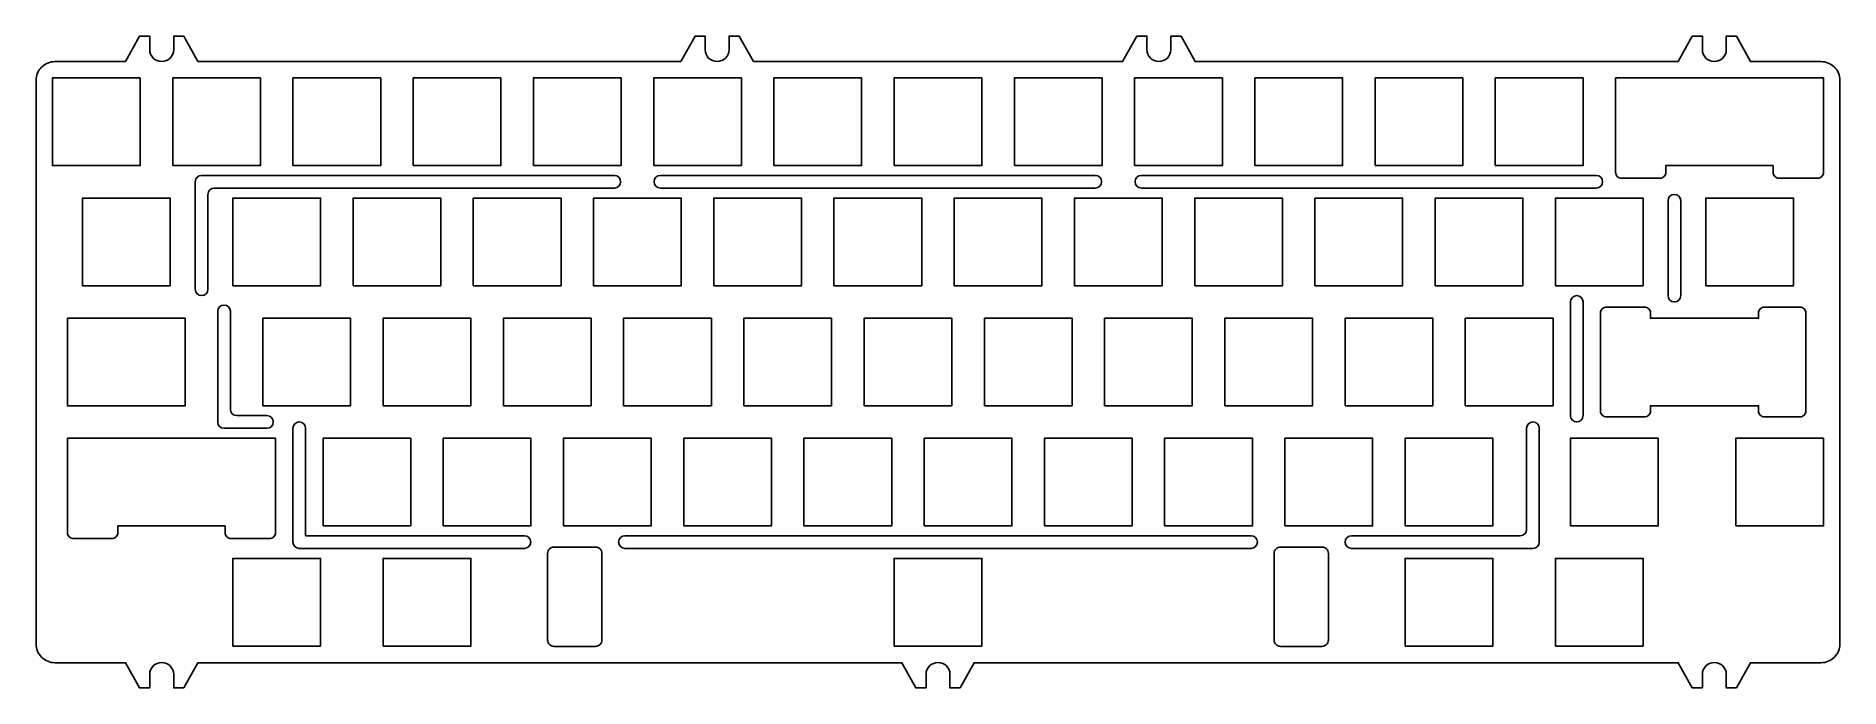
# Model space of a CAD drawing. Header units: millimetres. Extents: x 263 to 549, y -6 to 97.
import ezdxf

# ---------------------------------------------------------------- set-up
doc = ezdxf.new("R2010")
doc.units = ezdxf.units.MM
doc.layers.add('LAYER_2', color=7, linetype='Continuous')

msp = doc.modelspace()

# ---------------------------------------------------------------- linework, layer by layer
for p, q in [((354.41, 75.27), (289.01, 75.27)), ((430.61, 75.27), (361.71, 75.27)), ((509.99, 75.27), (437.91, 75.27)), ((288.01, 74.27), (288.01, 57.22)), ((290.01, 57.22), (290.01, 72.27)), ((291.01, 73.27), (354.41, 73.27)), ((361.71, 73.27), (430.61, 73.27)), ((437.91, 73.27), (509.99, 73.27)), ((521.37, 71.27), (521.37, 56.22)), ((523.37, 56.22), (523.37, 71.27)), ((505.9, 55.22), (505.9, 37.17)), ((507.9, 37.17), (507.9, 55.22)), ((291.58, 53.72), (291.58, 36.17)), ((293.58, 38.17), (293.58, 53.72)), ((299.36, 37.17), (294.58, 37.17)), ((292.58, 35.17), (292.76, 35.17)), ((292.76, 35.17), (299.36, 35.17)), ((303.48, 35.17), (303.48, 17.12)), ((305.48, 18.12), (305.48, 35.17)), ((498.95, 35.17), (498.95, 19.12)), ((500.95, 17.12), (500.95, 35.17)), ((262.81, 26.63), (262.81, 7.58)), ((340.17, 18.12), (305.48, 18.12)), ((455.3, 18.12), (356.08, 18.12)), ((497.95, 18.12), (471.2, 18.12)), ((304.48, 16.12), (340.17, 16.12)), ((356.08, 16.12), (455.3, 16.12)), ((471.2, 16.12), (499.95, 16.12))]:
    msp.add_line(p, q)
for points in [[(288.44, 93.33), (286.19, 97.38), (284.59, 97.38), (284.59, 95.23, -1), (280.79, 95.23), (280.79, 97.38), (279.19, 97.38), (276.94, 93.33), (265.79, 93.33)], [(376.44, 93.33), (374.19, 97.38), (372.59, 97.38), (372.59, 95.23, -1), (368.79, 95.23), (368.79, 97.38), (367.19, 97.38), (364.94, 93.33), (288.44, 93.33)], [(446.44, 93.33), (444.19, 97.38), (442.59, 97.38), (442.59, 95.23, -1), (438.79, 95.23), (438.79, 97.38), (437.19, 97.38), (434.94, 93.33), (376.44, 93.33)], [(545.59, 93.33), (534.44, 93.33), (532.19, 97.38), (530.59, 97.38), (530.59, 95.23, -1), (526.79, 95.23), (526.79, 97.38), (525.19, 97.38), (522.94, 93.33), (446.44, 93.33)], [(265.79, 93.33, 0.414214), (262.79, 90.33), (262.79, 0.98, 0.414214), (265.79, -2.02), (276.97, -2.02), (279.19, -6.02), (280.79, -6.02), (280.79, -3.87, -1), (284.59, -3.87), (284.59, -6.02), (286.19, -6.02), (288.41, -2.02)], [(526.79, -6.02), (526.79, -3.87, -1), (530.59, -3.87), (530.59, -6.02), (532.19, -6.02), (534.41, -2.02), (545.59, -2.02, 0.414214), (548.59, 0.98), (548.59, 90.33, 0.414214), (545.59, 93.33)], [(526.79, -6.02), (525.19, -6.02), (522.97, -2.02), (411.41, -2.02), (409.19, -6.02), (407.59, -6.02), (407.59, -3.87, 1), (403.79, -3.87), (403.79, -6.02), (402.19, -6.02), (399.97, -2.02), (288.41, -2.02)]]:
    msp.add_lwpolyline(points, format="xyb")
for points in [[(511.61, 36.98, -0.414214), (510.66, 37.93), (510.66, 53.43, -0.414214), (511.61, 54.38), (517.62, 54.38, -0.414214), (518.57, 53.43), (518.57, 52.63), (535.69, 52.63), (535.69, 53.43, -0.414214), (536.64, 54.38), (542.24, 54.38, -0.414214), (543.19, 53.43), (543.19, 37.93, -0.414214), (542.24, 36.98), (536.64, 36.98, -0.414214), (535.69, 37.93), (535.69, 38.73), (518.57, 38.73), (518.57, 37.93, -0.414214), (517.62, 36.98)], [(351.43, 0.58, 0.414214), (352.43, 1.58), (352.43, 15.33, 0.414214), (351.43, 16.33), (344.83, 16.33, 0.414214), (343.83, 15.33), (343.83, 1.58, 0.414214), (344.83, 0.58)], [(467.55, 15.33, 0.414214), (466.55, 16.33), (459.95, 16.33, 0.414214), (458.95, 15.33), (458.95, 1.58, 0.414214), (459.95, 0.58), (466.55, 0.58, 0.414214), (467.55, 1.58)]]:
    msp.add_lwpolyline(points, format="xyb", close=True)
for centre, start, end in [((289.01, 74.27), 90, 180), ((354.41, 74.27), 270, 90), ((361.71, 74.27), 90, 270), ((430.61, 74.27), 270, 90), ((437.91, 74.27), 90, 270), ((509.99, 74.27), 270, 90), ((291.01, 72.27), 90, 180), ((522.37, 71.27), 360, 180), ((289.01, 57.22), 180, 0), ((292.58, 53.72), 0, 180), ((506.9, 55.22), 0, 180), ((522.37, 56.22), 180, 0), ((294.58, 38.17), 180, 270), ((299.36, 36.17), 270, 90), ((506.9, 37.17), 180, 0), ((292.58, 36.17), 180, 270), ((304.48, 35.17), 0, 180), ((499.95, 35.17), 0, 180), ((340.17, 17.12), 270, 90), ((356.08, 17.12), 90, 270), ((455.3, 17.12), 270, 90), ((471.2, 17.12), 90, 270), ((497.95, 19.12), 270, 0), ((304.48, 17.12), 180, 270), ((499.95, 17.12), 270, 0)]:
    msp.add_arc(centre, 1, start, end)
at = {"layer": 'LAYER_2'}
for p, q in [((522.52, 76.78), (522.52, 76.78)), ((532.04, 76.78), (532.04, 76.78)), ((267.72, 38.68), (267.72, 38.68)), ((272.48, 38.68), (272.48, 38.68)), ((277.25, 19.63), (277.25, 19.63)), ((286.77, 19.63), (286.77, 19.63)), ((292.68, 17.63), (292.68, 17.63))]:
    msp.add_line(p, q, dxfattribs=at)
for points in [[(279.29, 90.73), (279.29, 76.83), (265.39, 76.83), (265.39, 90.73)], [(284.44, 76.83), (284.44, 90.73), (298.34, 90.73), (298.34, 76.83)], [(303.49, 76.83), (303.49, 90.73), (317.39, 90.73), (317.39, 76.83)], [(322.54, 76.83), (322.54, 90.73), (336.44, 90.73), (336.44, 76.83)], [(341.59, 76.83), (341.59, 90.73), (355.49, 90.73), (355.49, 76.83)], [(360.64, 76.83), (360.64, 90.73), (374.54, 90.73), (374.54, 76.83)], [(379.69, 76.83), (379.69, 90.73), (393.59, 90.73), (393.59, 76.83)], [(398.74, 76.83), (398.74, 90.73), (412.64, 90.73), (412.64, 76.83)], [(417.79, 76.83), (417.79, 90.73), (431.69, 90.73), (431.69, 76.83)], [(436.84, 76.83), (436.84, 90.73), (450.74, 90.73), (450.74, 76.83)], [(455.89, 76.83), (455.89, 90.73), (469.79, 90.73), (469.79, 76.83)], [(474.94, 76.83), (474.94, 90.73), (488.84, 90.73), (488.84, 76.83)], [(493.99, 76.83), (493.99, 90.73), (507.89, 90.73), (507.89, 76.83)], [(270.15, 57.78), (270.15, 71.68), (284.05, 71.68), (284.05, 57.78)], [(293.96, 57.78), (293.96, 71.68), (307.86, 71.68), (307.86, 57.78)], [(313.01, 57.78), (313.01, 71.68), (326.91, 71.68), (326.91, 57.78)], [(332.06, 57.78), (332.06, 71.68), (345.96, 71.68), (345.96, 57.78)], [(351.11, 57.78), (351.11, 71.68), (365.01, 71.68), (365.01, 57.78)], [(370.16, 57.78), (370.16, 71.68), (384.06, 71.68), (384.06, 57.78)], [(389.21, 57.78), (389.21, 71.68), (403.11, 71.68), (403.11, 57.78)], [(408.26, 57.78), (408.26, 71.68), (422.16, 71.68), (422.16, 57.78)], [(427.31, 57.78), (427.31, 71.68), (441.21, 71.68), (441.21, 57.78)], [(446.36, 57.78), (446.36, 71.68), (460.26, 71.68), (460.26, 57.78)], [(465.41, 57.78), (465.41, 71.68), (479.31, 71.68), (479.31, 57.78)], [(484.46, 57.78), (484.46, 71.68), (498.36, 71.68), (498.36, 57.78)], [(503.51, 57.78), (503.51, 71.68), (517.41, 71.68), (517.41, 57.78)], [(527.33, 57.78), (527.33, 71.68), (541.23, 71.68), (541.23, 57.78)], [(267.77, 52.63), (286.43, 52.63), (286.43, 38.73), (267.77, 38.73)], [(298.73, 38.73), (298.73, 52.63), (312.63, 52.63), (312.63, 38.73)], [(317.78, 38.73), (317.78, 52.63), (331.68, 52.63), (331.68, 38.73)], [(336.83, 38.73), (336.83, 52.63), (350.73, 52.63), (350.73, 38.73)], [(355.88, 38.73), (355.88, 52.63), (369.78, 52.63), (369.78, 38.73)], [(374.93, 38.73), (374.93, 52.63), (388.83, 52.63), (388.83, 38.73)], [(393.98, 38.73), (393.98, 52.63), (407.88, 52.63), (407.88, 38.73)], [(413.03, 38.73), (413.03, 52.63), (426.93, 52.63), (426.93, 38.73)], [(432.08, 38.73), (432.08, 52.63), (445.98, 52.63), (445.98, 38.73)], [(451.13, 38.73), (451.13, 52.63), (465.03, 52.63), (465.03, 38.73)], [(470.18, 38.73), (470.18, 52.63), (484.08, 52.63), (484.08, 38.73)], [(489.23, 38.73), (489.23, 52.63), (503.13, 52.63), (503.13, 38.73)], [(308.25, 19.68), (308.25, 33.58), (322.15, 33.58), (322.15, 19.68)], [(327.3, 19.68), (327.3, 33.58), (341.2, 33.58), (341.2, 19.68)], [(346.35, 19.68), (346.35, 33.58), (360.25, 33.58), (360.25, 19.68)], [(365.4, 19.68), (365.4, 33.58), (379.3, 33.58), (379.3, 19.68)], [(384.45, 19.68), (384.45, 33.58), (398.35, 33.58), (398.35, 19.68)], [(403.5, 19.68), (403.5, 33.58), (417.4, 33.58), (417.4, 19.68)], [(422.55, 19.68), (422.55, 33.58), (436.45, 33.58), (436.45, 19.68)], [(441.6, 19.68), (441.6, 33.58), (455.5, 33.58), (455.5, 19.68)], [(460.65, 19.68), (460.65, 33.58), (474.55, 33.58), (474.55, 19.68)], [(479.7, 19.68), (479.7, 33.58), (493.6, 33.58), (493.6, 19.68)], [(505.9, 19.68), (505.9, 33.58), (519.8, 33.58), (519.8, 19.68)], [(532.09, 19.68), (532.09, 33.58), (545.99, 33.58), (545.99, 19.68)], [(293.96, 0.63), (293.96, 14.53), (307.86, 14.53), (307.86, 0.63)], [(317.78, 0.63), (317.78, 14.53), (331.68, 14.53), (331.68, 0.63)], [(398.74, 0.63), (398.74, 14.53), (412.64, 14.53), (412.64, 0.63)], [(479.7, 0.63), (479.7, 14.53), (493.6, 14.53), (493.6, 0.63)], [(503.51, 0.63), (503.51, 14.53), (517.41, 14.53), (517.41, 0.63)]]:
    msp.add_lwpolyline(points, close=True, dxfattribs=at)
for points in [[(520.08, 74.83, 0.414214), (521.03, 75.78), (521.03, 76.83), (538, 76.83), (538, 75.78, 0.414214), (538.95, 74.83), (545.04, 74.83, 0.414214), (545.99, 75.78), (545.99, 90.73), (513.04, 90.73), (513.04, 75.78, 0.414214), (513.99, 74.83)], [(274.81, 17.68, 0.414214), (275.76, 18.63), (275.76, 19.68), (292.73, 19.68), (292.73, 18.63, 0.414214), (293.68, 17.68), (299.77, 17.68, 0.414214), (300.72, 18.63), (300.72, 33.58), (267.77, 33.58), (267.77, 18.63, 0.414214), (268.72, 17.68)]]:
    msp.add_lwpolyline(points, format="xyb", close=True, dxfattribs=at)

doc.saveas('drawing.dxf')
